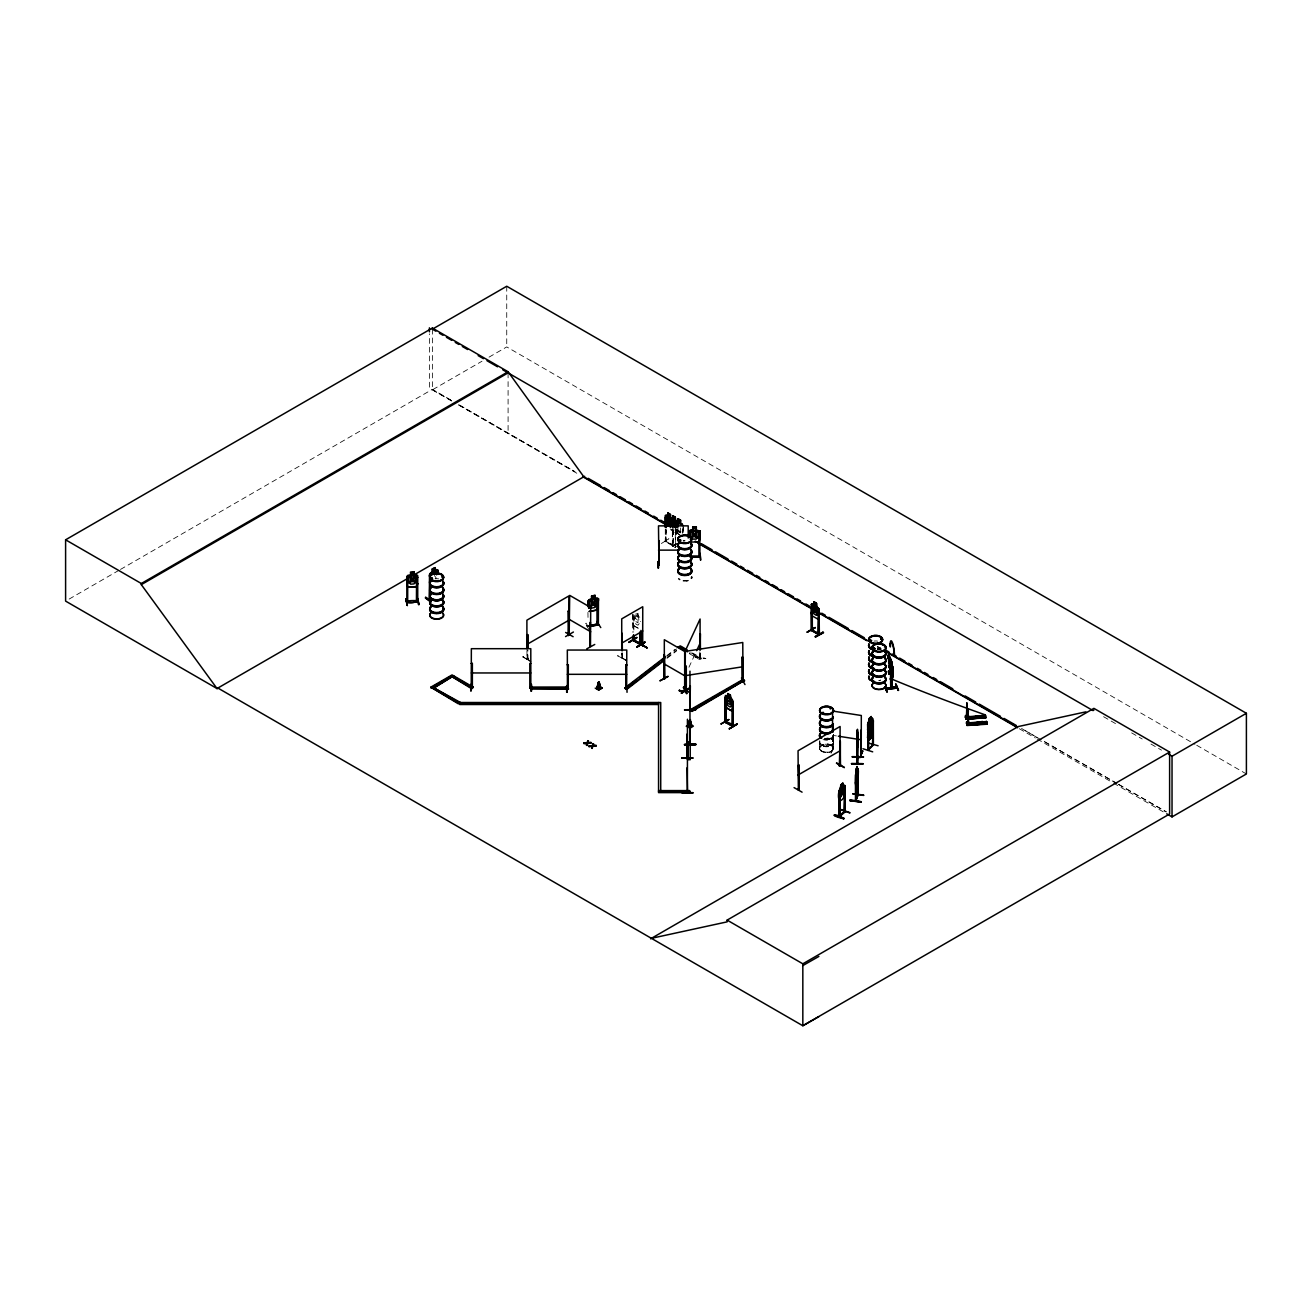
<?xml version="1.0" encoding="UTF-8"?>
<svg xmlns="http://www.w3.org/2000/svg" width="1312" height="1312" viewBox="0 0 1312 1312"><rect width="100%" height="100%" fill="white"/><g stroke="black" fill="none" stroke-linecap="round" stroke-linejoin="round"><path stroke-width="0.75" stroke-dasharray="5 3.75" d="M833.481 738.902L833.53 735.95L833.284 736.983M833.514 742.707L833.481 748.414A6.954 4.018 0 0 1 823.067 751.907L819.705 749.431M699.739 658.526L700.083 653.261M699.804 658.526L700.526 657.164L700.034 658.05M700.493 658.116L700.46 651.359M625.775 660.264L617.673 655.787L625.742 660.149M819.59 741.821L819.606 741.674A6.954 4.018 0 0 0 825.937 745.675A6.954 4.018 0 0 0 833.399 742.379A6.954 4.018 0 0 0 828.348 737.803M819.442 742.182L819.82 740.804M819.688 747.217L819.688 749.398M833.415 736.704L833.415 734.392A7.052 4.067 0 0 1 824.723 739.312M833.284 743.674L833.661 742.297M831.054 753.285L833.907 746.561L830.758 753.236M673.04 527.982L672.236 530.392M677.845 530.704C678.55 538.937 662.068 522.225 676.943 533.279L677.927 530.77L680.37 532.213L681.666 530.573M589.039 629.858L585.562 623.708L587.35 626.759M833.071 735.622L832.464 750.349L833.071 749.234M661.363 543.529L668.808 538.855M688.964 667.234L695.803 652.507M673.318 529.605L673.138 546.005L665.2 541.479M666.004 529.802C666.512 534.902 665.348 543.25 666.348 540.839M666.365 541.823L665.479 540.429M673.056 529.769L673.023 546.005L672.252 544.611L673.318 544.808L666.086 541.348L673.4 545.841L665.479 541.315M527.949 658.099L527.244 658.509M527.982 658.05L527.949 658.985L527.883 650.26M819.705 747.184C829.938 736.13 842.009 755.663 823.034 751.924A6.954 4.018 0 0 1 823.067 744.954A6.954 4.018 0 0 1 833.497 748.43M700.247 658.64L700.198 651.933M622.396 657.919L622.347 653.064M527.982 658.936L526.948 659.132M666.873 655.574L674.909 649.391M666.873 656.328L676.516 648.899M667.004 657.558L676.648 650.129M667.004 658.329L676.648 650.9M832.53 750.07L832.972 733.884M820.443 746.184L821.607 745.56M622.085 657.689L621.724 653.114M665.332 541.594L665.561 529.228M672.482 545.874L677.205 543.135M672.482 546.382L675.68 544.447L672.597 546.382M672.892 546.546L677.599 543.791M674.499 547.53L679.206 544.775M527.965 658.263L526.817 659.247M526.899 650.522L527.162 659.411L527.604 650.112M633.614 616.443L632.892 616.033L633.614 632.63M69.142 599.076L118.72 570.441M120.491 569.424L432.37 389.352L451.738 400.537M432.37 329.181L432.37 389.861L481.963 361.243M489.032 357.143L506.744 346.926L1194.953 744.265M675.385 529.244L676.172 532.688M634.254 615.115L634.254 620.691L635.549 623.823L637.96 625.217L639.256 623.577L638.14 613.18M633.68 625.726L639.78 629.055L633.647 625.742L632.958 622.249L633.762 625.676M689.259 653.589L699.772 659.657L701.313 658.772L689.259 652.835M527.227 659.362L527.178 650.67M688.111 580.757L682.765 581.068A6.937 4.002 0 0 0 688.078 580.724M585.546 623.774L586.136 623.151L588.678 627.792M672.662 545.382L672.613 529.195M665.955 541.938L666.266 529.638M435.305 578.526L436.24 578.018L434.305 575.46M694.917 657.017L705.725 658.673M832.595 735.327L836.416 735.917M832.497 750.316L832.497 733.818M668.858 538.822L661.428 543.184M530.868 661.15L522.947 656.607L530.491 661.838M451.476 400.685L429.401 387.991L429.401 333.838M458.544 404.752L574.984 471.713L458.79 404.604M1041.121 739.771L1021.72 728.603L1041.072 739.788M1116.988 783.395L1042.892 740.772L1116.791 783.51M1118.742 784.396L1166.384 811.8M625.742 659.821L617.87 655.721M1196.741 745.282L1246.4 773.965M1103.572 716.696L1115.856 723.781M1131.649 732.9L1142.194 738.984M1150.968 744.052L1161.497 750.136M676.68 529.408L683.749 533.492M1118.546 784.51L1166.089 811.964M675.811 529.9L681.125 532.967M877.531 646.373L881.074 648.407M432.37 389.861L451.738 401.046M458.79 405.113L579.1 474.567M674.958 529.917L680.288 533M877.334 646.767L880.893 648.817M1019.358 728.75L1035.332 737.984M1037.12 739L1111.674 782.05M1113.445 783.084L1164.925 812.8M676.238 532.623L679.222 534.328M676.074 532.738L682.158 536.231M635.976 613.622L637.534 614.508L637.534 613.524M635.549 614.869L639.78 617.198M632.86 617.116L640.633 621.576M692.556 652.966L701.313 658.017M690.801 652.704L701.313 658.772M820.443 750.415L821.558 751.268M672.334 545.579L672.334 529.359M833.284 740.804L833.661 742.182M819.442 742.297L819.82 743.674M833.497 735.114L833.497 735.015A6.954 4.018 0 0 1 824.756 738.869M833.497 741.821L833.514 741.788A7.052 4.067 0 0 1 825.937 746.118A7.052 4.067 0 0 1 819.738 741.018M819.574 742.641L819.623 748.414M833.497 736.114L833.514 741.756A7.052 4.067 0 0 0 824.723 738.131M699.821 651.867L699.772 659.657M683.339 527.309L683.339 533.377M683.044 525.751L683.093 533.918M682.634 528.933L682.634 532.967M682.355 529.08L682.355 533.131M680.403 527.932L680.403 533.41M677.927 526.752L677.943 533.82M676.287 529.359L676.287 535.427M676.024 529.523L676.024 535.591M675.582 528.949L675.352 547.383L675.303 527.096M665.282 529.392L665.282 541.626M638.042 613.229L637.96 616.263M633.876 616.296L633.876 632.466M632.958 614.246L633.155 632.056M632.876 614.295L632.892 632.22M622.085 652.9L622.118 658.066L622.003 653.261M587.94 612.425L588.055 620.724M508.088 372.887L508.088 433.567M506.744 286.246L506.744 346.926M435.076 578.838A6.937 4.002 0 0 1 438.667 578.904M683.142 541.085A7.052 4.067 0 0 1 684.962 540.987M683.158 540.757A6.954 4.018 0 0 1 684.962 540.642M688.062 580.314A6.904 3.985 0 0 1 682.798 580.626M877.351 649.489A7.052 4.067 0 0 1 881.008 649.538M877.384 649.161A6.937 4.002 0 0 1 880.975 649.21M880.418 647.882A6.937 4.002 0 0 1 877.252 648.866M874.038 641.076A6.937 4.002 0 0 1 877.63 641.125M880.418 648.997A6.937 4.002 0 0 1 878.958 649.62M880.5 648.653A7.052 4.067 0 0 1 879.007 649.276M880.5 648.308A7.052 4.067 0 0 1 877.285 649.325M877.63 647.816A6.954 4.018 0 0 1 880.696 648.915M877.662 648.505A7.052 4.067 0 0 1 880.778 649.604M877.662 648.161A7.052 4.067 0 0 1 880.778 649.26M877.63 648.948A6.954 4.018 0 0 1 879.302 649.374M880.401 680.026A6.921 4.002 0 0 1 878.942 680.633M880.434 680.174A6.97 4.018 0 0 1 878.958 680.797M824.756 738.935A6.937 4.002 0 0 1 833.464 742.461A6.937 4.002 0 0 1 825.937 746.79A6.937 4.002 0 0 1 819.852 741.772M824.723 738.476A7.052 4.067 0 0 1 833.579 742.067A7.052 4.067 0 0 1 825.937 746.462A7.052 4.067 0 0 1 819.738 741.362M833.251 735.064A6.937 4.002 0 0 1 830.775 739.279A6.937 4.002 0 0 1 823.083 739.574M833.366 734.671A7.052 4.067 0 0 1 824.723 739.656M522.93 656.968L530.917 661.592L522.914 657.033M695.048 656.804L705.84 658.444L695.048 656.804M637.96 617.247L635.549 615.853L635.549 621.429L637.96 622.823L637.96 617.247M823.067 751.678A6.97 4.018 0 0 0 833.514 748.201A6.97 4.018 0 0 0 823.067 744.708A6.97 4.018 0 0 0 823.067 751.678"/><path stroke-width="1.5" d="M857.277 741.1L857.261 743.658L857.458 737.344M967.157 710.317L967.092 717.828L967.37 709.759M968.223 724.044L968.01 708.939M856.982 743.068L857.474 734.49L857.261 736.59M857.605 742.805C857.326 726.635 857.162 762.124 857.097 745.429M856.933 749.316L856.933 743.002M966.19 716.04L966.468 716.368M966.485 716.286L966.829 705.971M967.961 713.236C969.437 730.85 965.911 716.729 966.993 725.142L987.001 723.798L966.96 725.274M967.469 722.518L967.305 722.535M851.685 763.764C886.387 763.961 828.151 763.043 862.82 764.06M857.261 741.214L857.162 743.297L857.08 741.985M862.853 763.682L851.701 763.699M966.665 707.037L966.846 702.724M967.944 709.218L967.797 712.203M968.518 715.516L968.371 724.027L967.879 722.108M857.08 744.347L857.458 734.654M857.261 742.822L857.589 732.604L857.392 738.23M977.768 723.076L979.293 722.732M598.6 685.241C597.567 675.401 604.094 692.933 597.108 688.636L598.551 682.076L597.911 685.389M689.751 723.371L690.342 719.632L690.489 723.437M857.179 739.902L857.425 740.28M857.179 735.36L857.097 763.584L857.49 730.784L857.097 737.492M857.097 737.475L857.162 735.704M888.716 672.433C889.733 677.894 887.437 666.037 889.372 674.106M891.045 672.121L891.947 688.292L891.258 671.35L891.028 688.554L890.996 673.318M891.356 672.072L891.816 673.187M857.343 747.922L857.425 745.856M857.966 768.947L855.473 774.982L855.473 801.074L858.032 793.94M857.687 795.466L858.392 770.669M857.08 736.409L857.31 730.259M966.37 716.172L965.583 715.548L965.583 717.32L985.509 715.991L965.435 717.156M891.553 673.056L891.242 673.105M856.933 742.74L857.343 738.968L857.08 743.822L856.998 742.116M966.436 716.385L965.763 717.303M857.851 776.884L855.637 785.248L857.999 776.835M967.19 710.12L967.37 708.71M684.995 690.194C684.159 692.113 685.635 687.898 686.324 690.538L686.307 665.971L685.34 666.135L685.586 690.67L686.52 689.817M685.487 690.637L684.979 689.686M684.667 691.129L684.684 652.179L700.083 619.018L700.083 649.358M856.867 750.972L857.458 746.495M857.31 749.742L857.031 753.022L856.982 737.459M852.308 757.008L863.476 756.958L852.341 756.614M860.951 802.14C827.659 797.778 883.665 804.978 850.225 799.877M850.209 800.336L861.049 801.878M857.212 732.522L857.474 729.242L857.49 763.6L858.114 756.302L857.622 756.991M858.064 732.965L857.622 757.877M690.227 691.637L679.321 690.735M679.304 690.817L679.452 689.964M690.21 692.08L679.436 690.456M597.895 689.013L598.469 682.338L597.108 688.636M690.014 720.19L691.85 725.995L690.046 727.242L689.046 727.143L689.85 720.173M839.959 815.605L839.057 815.966L844.797 811.128M867.576 729.767L868.118 726.225M893.046 675.992L892.586 667.021L893.013 667.841M892.734 667.824L887.83 655.246L888.995 662.429L891.258 666.414L890.586 660.494L888.995 656.656L888.716 657.46C894.882 658.936 892.373 692.818 893.21 667.66L892.586 667.939M892.472 675.319L893.292 676.615M844.206 796.909L844.698 793.334L844.206 796.909C836.039 809.947 836.859 783.346 844.731 785.462M855.768 773.211L855.473 783.002M689.046 727.143L687.898 726.208L689.702 720.206M862.919 748.742L872.693 751.842M565.554 636.599L573.41 632.023M667.857 676.336L660.002 680.912M855.801 779.492L856.228 780.853C857.95 778.114 857.802 754.941 855.801 773.916L855.85 801.14L857.015 770.964L856.228 778.459M843.649 818.901C836.728 812.669 826.232 814.588 843.665 818.803M843.96 818.59L834.383 815.228L843.96 818.098M688.259 726.75L689.62 720.468L688.078 725.618M689.964 709.94L742.986 679.468L744.511 680.354L691.965 711.465L690.424 710.579L707.939 700.46M689.964 671.154L689.964 744.56L690.342 719.632M687.012 758.303C668.874 757.795 704.183 757.778 689.226 758.205M687.439 719.255L687.422 791.956M821.935 712.662L822.099 713.416M822.87 712.449C825.707 714.236 819.705 712.777 823.411 712.432M822.001 713.17L823.805 713.285M830.644 708.07L830.119 708.66M830.922 708.529L830.332 708.792M892.783 675.91L888.601 665.545L892.75 676.648M431.353 573.672L432.238 573.065M430.549 578.379L431.796 578.51M432.534 578.723L431.386 577.723L432.107 578.133M442.603 576.624L441.718 577.001L442.931 576.936M678.632 540.298L679.55 539.642M679.386 539.675L678.648 540.462L680.78 540.331M690.309 539.002L690.112 539.019M874.284 648.8L872.972 648.997M868.987 643.815A6.954 4.018 0 0 0 873.661 648.817L874.678 648.423M874.842 649.03L874.71 648.276M881.205 638.649L881.533 638.682M880.877 639.272L881.615 638.813L880.762 638.96M884.518 647.095L884.468 646.898M596.747 688.078L598.436 682.158M687.898 726.208L689.571 720.37M794.072 787.61L802.075 792.169M856.998 763.453L857.49 762.715M425.662 597.337L431.222 601.322M425.646 597.731L431.222 601.831L425.728 597.272M690.407 709.792L691.965 710.694L744.511 680.354M687.472 792.596L687.045 767.766M815.129 609.096L817.409 607.8L815.769 610.293L817.343 614.803L815.244 610.638C814.391 614.721 811.078 611.49 814.686 609.654L813.079 605.308L815.195 609.276M731.981 711.055L725.979 707.48L725.11 704.118L725.897 707.562L731.981 711.055L732.867 708.595M812.03 615.804L811.324 612.327L812.03 615.804L818.196 619.264L819 616.738M818.196 619.264L819 616.853M867.576 737.77L868.183 722.486M867.527 737.639L868.134 738.246L872.677 732.227M872.119 733.9L872.841 732.227M589.186 611.474L597.386 609.998L598.534 598.715L595.107 598.387M417.61 583.578L416.396 586.562L408.048 587.186M417.741 583.66L416.494 586.726L407.966 587.284L406.851 584.398L406.966 576.427L407.999 575.246L416.445 574.607L417.741 575.64L417.724 601.667M686.504 690.489L685.438 690.358M742.986 681.715L742.772 642.486L685.34 651.375L685.094 691.309L684.979 666.398M586.972 745.446L587.776 742.969L591.138 742.543L587.776 743.478L586.972 745.446L586.989 743.035L586.333 745.085M592.089 748.398L592.893 745.921L596.238 745.495L592.893 746.43L593.008 743.625L592.204 746.069L588.809 746.512L592.204 745.56L592.089 748.398L592.106 745.987M587.104 742.608C579.33 742.887 588.268 745.134 587.891 740.673L587.891 743.051L588.53 741.034M587.104 743.117L587.891 740.673M856.359 769.062L857.162 766.831L857.015 769.98M856.359 770.062L856.867 768.832M850.094 800.714L850.242 799.861M852.931 793.727L863.673 795.072M855.736 800.451L858.294 794.564M592.991 746.003L593.647 743.986M700.018 539.035L698.755 542.069L690.161 542.004M965.386 716.926L985.41 715.45L985.542 716.27L965.534 717.598M965.829 719.058L985.853 717.664M966.518 723.142L966.567 721.944L968.633 721.977L969.027 724.995L968.994 723.781L966.846 724.191L966.895 721.748M966.878 724.798L986.919 723.388L987.034 724.208L967.01 725.503L966.6 722.961L986.542 721.666L986.673 722.486L986.542 721.452L984.525 721.797M985.394 715.581L983.393 715.581M434.895 574.148L436.125 571.196L432.468 572.983M699.821 649.916L700.083 633.762L700.46 649.407M700.198 649.981L700.46 633.827M683.257 687.439L686.75 693.622L683.798 686.914M832.972 726.094L832.972 731.932M860.82 730.177L861.23 754.777L861.312 715.499L832.595 711.055L832.497 731.866M862.738 751.022L859.885 757.746L862.755 751.022M628.956 642.355L636.796 637.78M729.029 719.599L720.829 724.044L728.652 719.468M891.635 678.747C892.75 677.386 891.586 683.978 891.586 678.993A110.323 5.953 20.5 0 0 985.361 714.909M892.537 679.058C893.357 675.5 887.502 679.354 891.373 679.796M696.656 650.654L700.083 643.29M887.027 691.965L884.632 687.34M405.851 599.076L407.278 605.455M405.851 598.731L407.36 605.57L405.916 598.682M632.892 639.452L633.958 639.731M641.027 643.7L633.696 640.141L640.928 643.602L640.19 643.224L640.748 644.782L640.65 632.597M633.138 640.092L641.01 644.635L640.928 630.416M725.848 698.263L725.126 697.853L726.11 698.115L725.815 722.6L725.372 721.026M725.372 721.912L733.244 726.454L732.457 701.723L732.178 726.241C736.426 724.044 715.138 718.041 732.768 725.651M471.106 684.52L470.713 690.965M471.205 690.899L471.123 684.142M566.669 692.342L566.604 685.897L567.178 691.9M567.145 692.31L567.145 685.454L567.243 692.392M812.079 629.94L811.177 629.481L812.341 630.678L812.259 612.425M812.095 603.897L818.918 608.817L819.082 634.877L811.177 630.367L811.242 604.373L813.998 604.898M812.358 629.76L811.472 629.284M818.278 634.516L818.557 609.982L818.212 634.467L818.327 633.614M867.74 750.185L873.054 744.675M872.414 745.249L873.415 744.822L867.675 749.431L868.642 749.824L868.56 725.585L867.74 725.979L868.56 725.585M568.67 634.614L569.031 633.991M797.975 788.955C800.664 787.758 796.105 790.086 799.041 789.562L799.041 765.257L798.057 765.519L799.041 765.257M436.601 574.836L435.19 567.588L432.304 568.883L432.304 571.884L429.5 574.295L429.336 600.404L430.008 599.781M839.122 790.726L839.057 816.851L844.584 811.21M839.959 816.49L839.073 816.704M844.748 811.997L844.698 785.33L844.321 811.849M412.23 578.723L415.314 575.755L413.018 579.363L415.428 582.725L412.296 580.052L409.147 583.184L411.525 579.445L409.246 576.214L412.394 578.608M858.294 795.449L857.999 768.832L857.753 795.515M417.544 601.404C416.839 603.208 402.538 601.716 407.884 601.765M416.56 577.264L417.61 577.395L416.56 577.264L416.445 601.536L417.724 600.781M673.909 524.702C672.777 528.736 669.989 525.604 673.351 523.734L671.711 519.388L673.86 523.34L676.205 520.651L677.96 521.668M597.468 600.732L598.42 600.552L597.354 600.535L597.419 624.709M874.382 648.686L873.398 648.292M881.123 638.96L881.566 639.452M742.772 680.895L742.018 681.01C742.166 683.503 740.87 679.632 742.871 680.616M741.69 681.682L742.871 681.502M855.965 801.009L857.753 794.875M429.024 599.289L430.254 599.322M429.926 599.814L429.024 600.174L429.762 598.928M588.268 600.781L589.318 599.584M431.025 573.639L432.468 571.983L432.37 568.949M472.484 687.045L471.467 687.111M567.325 687.012L529.917 687.078M530.901 687.964L529.72 687.964L530.819 687.931L530.802 648.686L471.352 648.686L471.238 687.931L472.484 687.914L471.303 687.652M568.408 688.439L567.44 688.439M568.44 689.292L567.243 689.325L567.44 688.111L568.44 689.062M626.857 688.439L625.693 688.439M663.79 660.805L626.857 689.325L625.66 689.079L626.89 689.062M700.001 557.108C698.279 558.207 698.263 554.91 700.001 556.009M868.052 726.241L872.136 721.846L872.775 724.29M870.922 735.064L870.971 738.098L869.216 739.952L871.086 738.131L871.906 733.178L871.037 720.583L868.872 723.043L870.004 725.306L868.823 730.062L870.348 725.569L871.873 726.864L870.725 724.519L871.742 719.993L870.381 724.208L869.446 722.469L868.511 731.194L869.38 739.82M869.331 718.304L871.201 716.483L871.906 725.241L871.02 734.113L869.38 735.835L868.511 723.24L869.43 718.336L868.314 722.584M868.216 722.551L872.398 718.205L871.135 719.632M872.447 745.298L873.333 720.567L873.382 744.937L868.019 750.431L868.216 725.47M873.333 720.567L872.513 720.977M868.216 734.408L872.267 730.144C875.563 719.566 868.692 741.378 867.626 732.129M868.38 743.051L878.105 745.774M868.183 750.333L867.576 724.191M590.039 646.554L590.351 622.052L590.039 646.472M664.741 678.911L664.315 654.475L664.282 678.714M978.047 717.139L976.735 716.959M977.768 722.879L978.654 722.6M839.975 816.408L839.975 789.791L840.861 784.871L842.78 783.084L843.682 791.89L840.926 796.86L839.975 795.367M839.647 792.022L839.45 816.966L845.223 811.488M844.239 811.98L844.83 787.151L845.207 811.636L839.5 816.015M845.158 787.266L844.305 787.643M840.615 809.389L849.815 812.604M689.046 531.098L692.818 530.064L692.818 527.08L696.229 527.145M406.736 601.388L407.72 601.306M407.606 601.24L407.802 602.159M568.276 634.385L568.162 635.385M569.178 635.156L569.687 595.369L590.712 607.505L590.482 646.308M798.992 788.725L798.319 789.119M839.434 764.978L840.467 764.781L839.385 764.945M839.385 765.929L840.451 764.732M893.259 676.549L888.601 665.545M626.824 689.276L625.086 687.767L665.266 656.82M625.086 688.521L636.336 679.862M639.551 677.386L658.837 662.527M662.052 660.051L665.266 657.574M663.79 660.034L626.824 688.521L625.086 687.767M861.18 754.761L860.82 753.514M672.794 518.88L671.482 519.142L671.646 524.784L670.366 526.424L667.939 525.03L666.66 521.897L666.66 516.321L667.939 515.878L665.25 515.518L665.282 527.358M675.385 527.342L675.385 521.241L682.174 524.324L680.42 523.308M811.324 604.455L812.194 603.848M892.111 670.53L888.995 663.921L889.11 655.032L892.226 663.495L892.226 670.514L891.258 669.399M431.156 577.821L431.271 578.723M680.354 540.249L679.042 540.232M869.61 640.65L871.611 640.797L870.364 640.748M874.776 648.915L873.038 648.882M471.238 687.701L472.369 687.931L472.369 663.429L471.352 663.429L472.369 663.429M529.687 687.291L530.934 686.816M529.835 687.685L529.753 686.766M530.819 687.98L530.77 686.799M530.999 688.275L568.44 688.652M625.66 688.669L626.89 688.177M625.66 689.079L626.742 689.046M626.742 688.423L625.89 688.439M690.046 727.242L690.194 720.337L691.67 726.586M872.906 745.347L872.3 718.172M839.5 816.9L839.45 792.628M622.347 649.161L622.085 633.417L622.003 649.374M621.724 649.21L621.724 618.87L642.749 606.734L642.683 646.16L642.7 644.864M639.174 643.356L647.078 647.898M672.695 518.732L672.695 515.747L675.319 517.223L676.664 527.686M677.845 522.783C673.433 516.616 666.43 514.976 670.088 526.407M666.004 527.768L666.266 517.502M527.604 634.516L527.604 648.161M568.244 611.064L569.211 610.818L568.506 635.5L568.244 611.064L569.211 610.818M573.131 636.714L565.636 632.45M629.022 642.47L636.861 637.386L629.022 641.978M633.138 639.206L633.958 640.617L633.876 636.517M639.977 644.405L639.944 632.204M644.815 641.929L636.96 646.996L644.848 641.994M637.025 646.964L644.848 642.322L637.074 646.996M733.162 702.133L732.178 701.871M725.569 721.092L725.126 722.223L732.982 726.602L732.867 700.51L730.292 698.033L730.194 695.098M726.192 721.534L725.044 721.206L725.815 721.715M737.049 723.748L729.193 728.816L737.131 724.24M737.082 724.142L729.308 728.816M839.303 765.978L840.106 741.247L840.369 765.765L840.369 741.395M844.288 767.307L836.794 763.026M798.336 765.667L799.041 789.529M569.818 634.778L569.769 633.516M586.743 648.882L594.762 644.454M681.518 693.31L689.177 688.193L681.322 692.752M681.338 693.162L689.21 688.636M217.989 688.095L217.136 688.603L65.6 601.109L65.6 539.806L432.37 328.049L508.088 371.755L583.807 476.781L665.2 523.767M432.37 328.049L432.37 329.181L506.744 286.246L1246.4 713.285L1246.4 773.965L1172.026 816.9L1166.712 813.817M65.6 539.806L141.319 583.512L508.088 371.755M818.885 1016.603L802.829 1025.754L217.89 688.046L217.021 688.538L141.319 584.644L508.088 372.887M217.021 688.538L407.032 578.838M584.66 476.289L414.116 574.853L414.1 571.802L410.476 572.065L410.607 575.214L408.786 576.345L408.786 581.921L410.607 584.184L413.985 583.922L415.806 581.396L415.806 575.82L413.985 574.968L413.985 571.901M667.939 512.894L667.939 526.194L667.939 512.894L670.53 514.386L670.399 518.601L667.939 517.076M666.184 514.862L673.072 520.11M672.17 518.519L670.448 517.42L671.646 519.208M665.266 523.504L666.053 526.948M673.056 527.752L673.122 519.913M675.385 521.241L672.794 519.88L672.794 525.456L675.237 526.834M677.96 518.88L680.551 520.175L680.551 523.16M682.142 524.177L683.142 525.702M432.353 687.045L459.954 702.215L458.413 703.855L430.828 687.176L452.066 674.909L473.304 687.176L471.779 688.816L452.066 676.68L471.779 688.062L473.304 687.176M430.828 687.931L452.066 675.68L466.744 684.142M433.895 687.931L453.591 675.795L433.895 687.931L459.954 702.986M526.899 644.454L568.949 620.182M430.828 687.176L458.413 703.101L459.954 702.215M621.724 643.142L642.749 631.006M598.862 685.946L602.224 687.98L598.6 690.063L595.222 688.128M685.766 651.572L678.747 646.767L680.288 645.881L687.291 649.932M678.747 647.521L680.288 646.636L685.536 649.67M813.916 604.75L813.916 601.749L816.49 603.241L816.408 606.292L819.082 608.784L819.36 634.713L811.472 630.17M811.554 605.947L811.997 630.793M813.916 601.749L812.62 610.769L813.916 613.901L816.326 615.295L817.622 613.655L816.49 603.241M815.277 627.464L806.962 632.269L815.162 627.841M819.278 633.794L812.079 630.203L818.836 633.942M815.277 636.566L823.214 632.089L815.326 636.648M823.214 632.433L815.342 637.042L823.592 632.712M711.448 698.443L723.716 691.358M727.209 689.341L741.231 681.24M731.932 699.066L726.028 695.458L725.11 696.114L725.126 722.223L725.405 697.705M727.783 696.688L727.783 693.49L730.374 694.983L731.489 699.821L731.489 705.397L730.194 707.037L727.783 705.643L726.487 702.51L726.487 696.934L727.783 696.475M686.389 726.258L689.751 724.076M690.014 724.076L693.376 726.11L690.014 728.193L686.389 726.176M798.057 775.031L840.106 750.759M650.555 938.834L1018.194 726.569L1085.926 711.842M651.408 938.326L727.127 921.86L727.127 920.106L1093.896 708.349L1169.615 752.055L1169.615 813.998L802.829 1025.754L802.829 963.812L1169.615 752.055M1093.896 710.104L1093.044 710.612L502.808 369.836M1168.516 754.187L1172.026 756.22L1246.4 713.285M802.829 965.583L818.885 956.432M976.899 716.303L977.489 717.156M692.818 530.13L690.998 531.13L690.998 536.706L692.818 539.084L696.229 539.084L698.066 536.706L698.066 531.13L696.229 530.13L696.36 526.965L692.703 527.047L692.703 530.032M432.468 568.998L435.158 567.784M435.092 570.72L438.142 570.392L438.142 574.394L437.962 570.408M429.5 600.338L429.926 575.542M430.156 575.722L429.122 575.902M568.883 634.926L568.949 595.91L526.899 620.182L526.899 648.571M839.942 765.519L840.106 726.487L798.057 750.759L798.336 789.939M432.14 578.412L431.041 578.592M678.648 540.462L680.436 540.774L680.092 539.642M870.266 639.977L870.233 640.961M871.266 640.945L870.053 641.01M873.595 648.079L873.185 649.014M742.772 681.781L742.772 657.246L741.788 657.394L742.034 681.928M658.985 540.61L659.05 564.882M870.069 640.076L871.529 640.322M688.734 725.159L689.702 724.962M407.671 602.454L407.72 577.92L406.736 577.985L407.72 577.92M798.844 789.332L798.762 765.109M676.664 522.11L677.96 521.864M591.597 595.992L595.058 595.336L594.992 598.502L596.73 599.174L596.73 604.75L594.992 607.456L591.745 608.079L590.006 606.013L590.006 600.453L591.745 599.125L591.597 595.992L591.63 599.043L588.12 600.699L588.153 606.767M591.63 596.058L595.107 595.402M589.268 599.518L597.304 598.059L598.469 598.846L598.354 624.922L589.121 626.595M588.055 606.57L587.94 602.306L588.891 602.126L589.006 608.407M589.006 602.339L587.94 602.306M589.268 611.359L597.386 609.998M589.006 625.758L597.239 624.184M597.6 624.135L598.534 624.807L589.006 626.382M589.121 625.972L598.272 623.676L598.272 624.561M600.781 627.595L596.878 621.56M732.506 725.995L732.457 707.791M658.936 565.177L658.493 525.866L688.21 525.866L688.21 538.002M742.871 657.46L741.788 657.394M685.422 689.44L686.307 689.358M741.903 681.879L742.723 681.502M744.986 684.569L741.444 677.992M685.34 675.647L742.772 666.775M888.683 655.262L891.373 660.625M888.978 658.23L893.21 668.497L889.159 657.017L891.127 661.74L890.307 662.33L891.127 666.906L889.192 662.117L889.175 658.05M891.258 660.559L892.226 663.495M888.683 662.216L888.798 655.246M888.601 666.365L888.978 665.496M888.421 672.597L888.732 671.17M888.421 671.219L889.372 672.712M891.668 672.597L890.504 672.712L890.75 688.456M898.064 690.44L895.981 684.192M885.551 688.21L896.539 687.062M885.649 688.406L896.522 686.881M896.834 687.34L886.01 689.276L896.818 687.242L885.666 688.046M895.538 684.192L898.572 690.456L895.981 684.142M587.891 742.559L591.138 742.543M583.692 743.051L591.138 743.051M583.692 743.56L586.989 743.527M592.991 745.511L596.238 745.495M588.809 746.003L596.238 746.003M588.809 746.512L592.106 746.495M625.726 688.144L625.775 689.292M699.772 556.288L690.096 556.255M699.001 556.862L700.001 556.895M836.416 763.158L844.354 767.684M568.211 689.358L568.326 664.79L567.325 664.79L568.326 664.79M626.66 689.358L626.775 650.047L567.325 650.047L567.44 689.325M417.593 598.321L419.02 604.701L417.577 598.272M968.223 713.056L968.371 710.579M967.977 722.272L968.026 714.515M965.435 715.729L967.485 715.762L967.895 718.779L967.862 717.566L965.714 717.959M976.161 716.057L978.194 715.712L978.621 717.844M979.998 715.811L982.032 715.466L982.458 717.598M965.747 718.632L985.853 717.369L965.894 719.32M965.812 718.91L985.902 717.976M977.292 722.289L979.326 721.944L979.752 724.076M981.13 721.813C982.737 727.274 979.211 720.009 983.164 721.682L983.59 723.814M966.993 725.142L966.567 723.01L984.672 722.617M679.468 539.658L680.649 540.019M431.878 579.002L430.894 578.69M873.677 648.095L875.006 648.718M633.286 640.174L633.155 636.107M633.548 640.732L633.614 634.647M640.207 644.176L640.207 632.04M725.815 722.6L726.11 698.115M658.132 561.716L658.444 567.702M567.325 687.767L529.802 687.931L529.802 663.429L530.802 663.429M625.775 664.79L626.775 665.02L625.775 664.79L625.775 689.358M626.857 685.963L627.038 692.31M472.484 686.816L471.303 686.766L471.385 687.947M690.342 685.897L689.964 710.743M568.293 689.046L530.999 689.03L530.999 687.012M530.966 691.03L530.966 684.126M684.569 709.759L695.721 709.579L684.585 710.12M684.585 709.972L695.721 709.907M687.045 734.015L686.947 758.861M695.721 744.084C675.188 743.15 687.226 747.25 695.721 744.035M684.585 744.921L695.737 744.904M684.585 744.576L695.737 744.511M681.666 758.09L692.818 758.024M681.666 792.186L692.818 793.022L681.666 792.284M692.818 792.628L681.666 792.612L692.818 792.989M696.229 530.064L700.018 531.081M690.096 557.108L699.886 557.108L699.886 531.048L690.21 529.966M699.886 532.606L698.886 532.606L698.919 557.141M688.98 532.836L689.981 532.836M698.886 532.836L699.886 532.836M658.493 550.138L678.304 550.138M700.165 553.713L700.624 560.224L700.083 553.32M690.096 556.485L698.771 556.485M471.352 672.958L530.802 672.958M567.325 674.319L626.775 674.319M598.6 690.063L602.224 687.898M459.758 703.757L658.558 703.757M658.558 704.511L459.758 704.511L459.758 702.51L660.723 702.51L660.723 791.349M688.062 758.943L690.227 758.943M658.558 790.595L689.718 790.595L689.718 792.612L658.558 792.612L658.558 702.51M658.558 791.349L689.718 791.349M658.558 791.841L689.718 791.841M417.429 600.519C410.41 606.374 397.618 599.863 416.445 600.65M890.897 673.384L890.504 672.466M852.308 756.827L863.476 756.975M416.642 600.88L416.494 601.765M406.9 602.52L406.868 576.46M568.506 635.5L568.506 611.228M598.584 682.388L600.519 688.456M856.195 768.881L856.31 771.882M852.816 793.94L863.69 795.433M838.335 736.212L861.312 739.771M417.068 598.272L418.495 604.619M872.857 718.648L872.988 728.554M867.675 732.244L868.167 734.54M840.861 784.871L841.025 787.938M842.78 786.068L842.878 783.116M840.369 809.602L849.864 812.981M811.718 630.219L811.554 614.032M690.719 725.06L691.85 725.995M672.613 515.796L675.319 517.223L675.139 520.306M666.004 517.666L665.282 517.256L665.561 527.211M673.056 521.684L672.334 521.274L672.334 527.342M675.303 523.045L676.024 527.49M640.65 644.733L632.827 640.354L632.892 636.271M646.882 647.57L638.977 643.028L647.095 647.948M432.37 329.181L435.896 331.214M439.422 333.248L442.948 335.282M446.457 337.315L451.738 340.366M455.264 342.399L458.79 344.433M462.316 346.466L467.597 349.517M478.158 355.618L483.439 358.668M486.965 360.702L497.527 366.786M680.551 520.175L677.878 518.732L677.845 526.801M677.96 522.865L680.42 524.39L680.469 520.224M813.817 601.798L816.408 603.307M667.939 522.652L670.366 524.046M818.557 609.982L819.278 610.408L818.278 610.146M588.202 478.322L600.584 485.473M604.127 487.523L609.44 490.59M612.966 492.623L616.509 494.673M620.051 496.707L625.365 499.774M628.907 501.824L632.433 503.874M635.976 505.907L641.289 508.974M644.832 511.024L648.358 513.058M653.671 516.124L657.214 518.174M660.756 520.208L664.282 522.258M701.444 543.709L712.072 549.843M715.598 551.876L727.996 559.027M731.522 561.077L736.836 564.144M740.378 566.177L743.92 568.227M747.463 570.277L752.76 573.328M756.302 575.378L759.845 577.428M765.142 580.478L768.684 582.528M772.227 584.578L777.54 587.645M781.083 589.678L784.609 591.728M788.151 593.762L793.465 596.829M797.007 598.879L800.533 600.912M805.847 603.979L809.389 606.029M821.771 613.18L825.314 615.213M828.856 617.263L848.323 628.497M851.849 630.547L864.247 637.698M885.469 649.948L889.011 651.998M892.554 654.048L896.096 656.082M899.638 658.132L904.936 661.199M908.478 663.232L912.02 665.282M917.318 668.349L920.86 670.383M924.402 672.433L927.945 674.466M933.258 677.533L936.784 679.583M940.327 681.617L952.709 688.784M965.107 695.934L975.718 702.051M979.26 704.101L1000.498 716.352M1004.024 718.402L1016.423 725.552M695.278 541.134L812.062 608.571M817.376 611.638L868.692 641.256M884.616 650.457L1017.325 727.078M582.643 476.617L664.315 523.767M698.033 543.234L809.881 607.817M818.754 612.934L866.691 640.617M884.436 650.867L1017.587 727.734M814.834 627.726L807.388 632.023M742.986 680.239L744.511 681.125M678.747 646.767L687.521 651.818M685.34 651.851L664.315 639.715L664.331 679.14L664.397 654.836M725.93 695.508L727.865 696.639L727.865 693.654M664.315 663.987L685.34 676.123M725.093 698.935L732.867 703.396M569.687 619.641L590.712 631.777M593.647 744.494L593.008 743.625M727.127 920.106L802.829 963.812M438.044 570.474L437.011 569.851L430.451 572.901L429.598 582.249M978.063 716.565L976.636 717.024M429.5 582.298L430.385 584.873M425.285 597.911L430.73 602.044M891.602 687.832L891.996 672.99M681.666 524.997L680.502 523.357M600.699 687.865L598.977 682.125M672.088 518.47L672.941 519.962M683.716 687.308L686.75 693.622M888.011 656.246L888.011 658.05M888.995 660.936L890.586 664.774L890.586 661.986M885.157 686.832L887.125 692.031L885.108 687.209M675.549 527.145L674.434 524.357C677.796 518.814 673.417 522.93 675.27 527.309M839.122 798.696L839.762 800.976M690.145 720.255L691.506 725.438M872.234 721.879L872.841 724.208M985.41 715.237L985.853 717.369M986.542 721.452L986.985 723.798M983.393 715.368L983.82 717.5M984.525 721.584L984.951 723.716M979.998 715.598L980.425 717.73M976.161 715.844L976.604 717.976M977.292 722.076L977.735 724.208M968.633 721.977L968.6 722.863M965.468 716.729L965.862 718.91L965.763 715.532M690.063 720.501L691.014 727.045M599.863 688.915L598.912 682.371L598.895 689.112M598.862 682.06L599.568 686.93M966.518 723.109L986.64 722.076L966.665 723.83M968.305 709.628L968.223 710.596M855.375 782.903L855.768 785.265M967.879 714.532L967.944 712.662M967.19 708.103L966.96 703.216M857.13 744.035L857.179 746.79L857.08 745.183M856.982 745.429L857.048 747.758M857.474 734.49L857.523 736.836M967.239 704.347L967.239 709.3M531.59 691.03L531.458 684.536L531.114 690.965M966.895 708.3L966.96 716.385M658.444 568.211L658.411 561.274L658.165 568.162M1172.026 756.22L1172.026 816.9M889.06 672.761L889.06 674.155M887.978 655.393L887.978 658.181M872.988 734.622L873.005 745.331M869.282 736.803L869.331 739.984M833.071 725.88L833.071 731.719M700.018 531.016L700.018 539.101M689.981 536.887L689.981 532.606L688.98 532.606L688.98 536.887M689.046 531.032L689.046 537.1M678.058 518.83L678.058 521.815M677.763 522.783L677.763 526.768M670.366 514.484L670.383 527.621M668.07 676.516L660.215 680.584M622.085 633.417L622.085 650.949M597.354 600.535L597.354 625.037M588.891 602.126L588.891 608.194M527.883 634.68L527.883 648.308M527.178 635.09L527.178 648.735M429.401 327.82L429.401 331.838M141.319 583.512L141.319 584.644M442.8 588.662A6.937 4.002 0 0 1 436.502 594.566A6.937 4.002 0 0 1 430.779 588.465M442.816 594.533A6.97 4.018 0 0 1 436.502 600.453A6.97 4.018 0 0 1 430.762 594.336M442.767 593.893A6.904 3.985 0 0 1 436.502 599.781A6.904 3.985 0 0 1 430.812 593.696M442.898 588.235A7.052 4.067 0 0 1 436.486 594.238A7.052 4.067 0 0 1 430.68 588.038M442.898 587.891A7.052 4.067 0 0 1 436.486 593.893A7.052 4.067 0 0 1 430.68 587.694M442.8 587.53A6.954 4.018 0 0 1 436.502 593.45A6.954 4.018 0 0 1 430.762 587.333M442.8 581.954A6.954 4.018 0 0 1 436.502 587.874A6.954 4.018 0 0 1 430.762 581.757M442.898 581.544A7.052 4.067 0 0 1 436.486 587.546A7.052 4.067 0 0 1 430.68 581.347M442.898 581.2A7.052 4.067 0 0 1 436.486 587.202A7.052 4.067 0 0 1 430.68 581.003M442.8 580.822A6.954 4.018 0 0 1 436.502 586.759A6.954 4.018 0 0 1 430.762 580.642M442.816 594.041A6.97 4.018 0 0 1 436.502 599.961A6.97 4.018 0 0 1 430.762 593.844M442.8 607.751A6.937 4.002 0 0 1 436.502 613.655A6.937 4.002 0 0 1 430.779 607.554M442.816 613.344A6.97 4.018 0 0 1 436.502 619.28A6.97 4.018 0 0 1 430.762 613.147M442.767 612.983A6.904 3.985 0 0 1 436.502 618.87A6.904 3.985 0 0 1 430.812 612.786M442.898 607.325A7.052 4.067 0 0 1 436.486 613.327A7.052 4.067 0 0 1 430.68 607.128M442.898 606.98A7.052 4.067 0 0 1 436.486 612.983A7.052 4.067 0 0 1 430.68 606.784M442.8 606.62A6.937 4.002 0 0 1 436.502 612.524A6.937 4.002 0 0 1 430.779 606.423M442.8 601.044A6.937 4.002 0 0 1 436.502 606.964A6.937 4.002 0 0 1 430.779 600.847M442.898 600.634A7.052 4.067 0 0 1 436.486 606.636A7.052 4.067 0 0 1 430.68 600.437M442.898 600.289A7.052 4.067 0 0 1 436.486 606.292A7.052 4.067 0 0 1 430.68 600.092M442.8 599.912A6.954 4.018 0 0 1 436.502 605.849A6.954 4.018 0 0 1 430.762 599.732M690.883 550.581A6.954 4.018 0 0 1 684.585 556.501A6.954 4.018 0 0 1 678.845 550.384M690.899 555.944A6.97 4.018 0 0 1 684.569 561.88A6.97 4.018 0 0 1 678.845 555.747M690.85 555.812A6.904 3.985 0 0 1 684.585 561.7A6.904 3.985 0 0 1 678.878 555.616M690.981 550.154A7.052 4.067 0 0 1 684.569 556.157A7.052 4.067 0 0 1 678.763 549.958M690.981 549.81A7.052 4.067 0 0 1 684.569 555.812A7.052 4.067 0 0 1 678.763 549.613M690.883 549.449A6.954 4.018 0 0 1 684.585 555.37A6.954 4.018 0 0 1 678.845 549.252M690.883 543.873A6.954 4.018 0 0 1 684.585 549.794A6.954 4.018 0 0 1 678.845 543.676M690.981 543.463A7.052 4.067 0 0 1 684.569 549.466A7.052 4.067 0 0 1 678.763 543.266M690.981 543.119A7.052 4.067 0 0 1 684.569 549.121A7.052 4.067 0 0 1 678.763 542.922M690.883 542.758A6.937 4.002 0 0 1 684.585 548.662A6.937 4.002 0 0 1 678.862 542.561M690.899 556.239A6.97 4.018 0 0 1 684.569 562.176A6.97 4.018 0 0 1 678.845 556.042M690.883 569.67A6.937 4.002 0 0 1 684.585 575.574A6.937 4.002 0 0 1 678.862 569.474M690.981 569.244A7.052 4.067 0 0 1 684.569 575.246A7.052 4.067 0 0 1 678.763 569.047M690.981 568.9A7.052 4.067 0 0 1 684.569 574.902A7.052 4.067 0 0 1 678.763 568.703M690.883 568.539A6.954 4.018 0 0 1 684.585 574.459A6.954 4.018 0 0 1 678.845 568.342M690.883 562.963A6.954 4.018 0 0 1 684.585 568.883A6.954 4.018 0 0 1 678.845 562.766M690.981 562.553A7.052 4.067 0 0 1 684.569 568.555A7.052 4.067 0 0 1 678.763 562.356M690.981 562.208A7.052 4.067 0 0 1 684.569 568.211A7.052 4.067 0 0 1 678.763 562.012M690.883 561.848A6.937 4.002 0 0 1 684.585 567.752A6.937 4.002 0 0 1 678.862 561.651M690.883 556.796A6.937 4.002 0 0 1 684.585 562.717A6.937 4.002 0 0 1 678.862 556.616M691.703 576.919A6.937 4.002 0 0 1 691.424 577.952M679.731 579.56A6.937 4.002 0 0 1 678.665 578.707M691.719 577.296A6.954 4.018 0 0 1 691.44 578.33M885.108 658.968A6.954 4.018 0 0 1 878.794 664.889A6.954 4.018 0 0 1 873.07 658.772M885.108 664.626A6.97 4.018 0 0 1 878.794 670.563A6.97 4.018 0 0 1 873.054 664.446M885.108 664.331A6.97 4.018 0 0 1 878.794 670.268A6.97 4.018 0 0 1 873.054 664.151M885.19 658.558A7.052 4.067 0 0 1 878.794 664.561A7.052 4.067 0 0 1 872.988 658.362M885.19 658.198A7.052 4.067 0 0 1 878.794 664.216A7.052 4.067 0 0 1 872.988 658.001M885.108 657.837A6.954 4.018 0 0 1 878.794 663.774A6.954 4.018 0 0 1 873.07 657.656M885.108 652.261A6.954 4.018 0 0 1 878.794 658.198A6.954 4.018 0 0 1 873.07 652.08M885.19 651.851A7.052 4.067 0 0 1 878.794 657.853A7.052 4.067 0 0 1 872.988 651.654M885.19 651.506A7.052 4.067 0 0 1 878.794 657.509A7.052 4.067 0 0 1 872.988 651.31M885.108 651.146A6.954 4.018 0 0 1 878.794 657.066A6.954 4.018 0 0 1 873.07 650.949M885.108 664.84A6.97 4.018 0 0 1 878.794 670.776A6.97 4.018 0 0 1 873.054 664.643M885.108 678.058A6.954 4.018 0 0 1 878.794 683.978A6.954 4.018 0 0 1 873.07 677.861M885.108 683.667A6.97 4.018 0 0 1 878.794 689.604A6.97 4.018 0 0 1 873.054 683.47M885.108 683.421A6.97 4.018 0 0 1 878.794 689.358A6.97 4.018 0 0 1 873.054 683.24M885.19 677.648A7.052 4.067 0 0 1 878.794 683.65A7.052 4.067 0 0 1 872.988 677.451M885.19 677.287A7.052 4.067 0 0 1 878.794 683.306A7.052 4.067 0 0 1 872.988 677.09M885.108 676.926A6.954 4.018 0 0 1 878.794 682.863A6.954 4.018 0 0 1 873.07 676.746M885.108 671.35A6.954 4.018 0 0 1 878.794 677.287A6.954 4.018 0 0 1 873.07 671.17M885.19 670.94A7.052 4.067 0 0 1 878.794 676.943A7.052 4.067 0 0 1 872.988 670.744M885.19 670.596A7.052 4.067 0 0 1 878.794 676.598A7.052 4.067 0 0 1 872.988 670.399M885.108 670.235A6.954 4.018 0 0 1 878.794 676.156A6.954 4.018 0 0 1 873.07 670.038M885.075 665.217A6.921 4.002 0 0 1 878.794 671.104A6.921 4.002 0 0 1 873.087 665.02M873.661 656.64A6.954 4.018 0 0 1 868.987 651.638M873.661 661.855A6.937 4.002 0 0 1 869.003 656.869M882.418 644.044A6.954 4.018 0 0 1 882.599 645.078M873.644 656.295A7.052 4.067 0 0 1 868.888 651.244M873.644 655.951A7.052 4.067 0 0 1 868.888 650.9M873.661 655.508A6.954 4.018 0 0 1 868.987 650.522M873.661 649.932A6.954 4.018 0 0 1 868.987 644.946M873.644 649.604A7.052 4.067 0 0 1 868.888 644.536M873.644 649.26A7.052 4.067 0 0 1 868.888 644.192M873.661 675.729A6.954 4.018 0 0 1 868.987 670.727M873.661 680.944A6.937 4.002 0 0 1 869.003 675.959M873.661 681.322A6.954 4.018 0 0 1 868.987 676.32A6.954 4.018 0 0 0 873.661 681.354M873.661 667.906A6.954 4.018 0 0 1 868.987 662.904M873.644 675.385A7.052 4.067 0 0 1 868.888 670.334M873.644 675.04A7.052 4.067 0 0 1 868.888 669.989M873.661 674.598A6.954 4.018 0 0 1 868.987 669.612M873.661 669.022A6.954 4.018 0 0 1 868.987 664.036M873.644 668.694A7.052 4.067 0 0 1 868.888 663.626M873.644 668.349A7.052 4.067 0 0 1 868.888 663.282M873.661 662.855A6.937 4.002 0 0 1 869.003 657.87M833.366 724.372A7.052 4.067 0 0 1 823.854 727.094A7.052 4.067 0 0 1 820.443 721.288M833.251 724.749A6.937 4.002 0 0 1 823.887 727.422A6.937 4.002 0 0 1 820.541 721.715M833.218 729.98A6.904 3.985 0 0 1 823.903 732.637A6.904 3.985 0 0 1 820.558 726.946M833.284 730.144A6.97 4.018 0 0 1 823.887 732.818A6.97 4.018 0 0 1 820.508 727.094M833.284 730.62A6.97 4.018 0 0 1 823.887 733.293A6.97 4.018 0 0 1 820.508 727.57M833.366 717.68A7.052 4.067 0 0 1 823.854 720.386A7.052 4.067 0 0 1 820.443 714.597M833.251 723.634A6.937 4.002 0 0 1 823.887 726.29A6.937 4.002 0 0 1 820.541 720.583M833.251 718.058A6.937 4.002 0 0 1 823.887 720.714A6.937 4.002 0 0 1 820.541 715.007M833.366 724.027A7.052 4.067 0 0 1 823.854 726.75A7.052 4.067 0 0 1 820.443 720.944M833.366 717.336A7.052 4.067 0 0 1 823.854 720.042A7.052 4.067 0 0 1 820.443 714.253M833.268 716.926A6.954 4.018 0 0 1 823.887 719.599A6.954 4.018 0 0 1 820.525 713.892M830.004 733.392A6.904 3.985 0 0 1 821.656 732.768A6.904 3.985 0 0 1 820.558 727.947M820.443 737.754A7.052 4.067 0 0 1 820.443 733.687M820.525 738.115A6.954 4.018 0 0 1 820.525 734.097M821.558 738.246A7.052 4.067 0 0 1 820.443 733.342M821.64 737.82A6.954 4.018 0 0 1 820.525 732.982M857.408 744.757L857.458 746.561L857.408 744.757M856.08 773.67L856.047 780.689L856.769 776.015C857.933 783.362 857.54 760.927 856.785 774.654L856.08 773.67M871.545 733.26L870.922 733.916L870.036 732.227L868.593 736.475L869.692 731.916L868.544 729.554L870.069 730.85L871.578 726.356L870.414 731.128L871.545 733.26M840.352 789.611L841.566 791.907L840.303 796.63L841.96 792.169L842.993 794.088L843.616 793.514L842.37 791.136L843.567 786.593L841.992 790.808L840.352 789.611M596.353 605.996L595.172 606.226L593.319 603.782L590.269 607.144L592.581 603.258L590.416 600.256L593.27 602.454L596.222 599.158L594.024 603.012L596.353 605.996M697.722 537.887L696.557 537.969L694.54 535.083L691.375 537.986L693.753 534.427L691.473 531.016L694.474 533.754L697.59 531.016L695.278 534.46L697.722 537.887M871.02 726.143L869.38 727.865L871.037 726.159M871.02 728.537L869.38 730.259L871.037 728.554M870.725 736.901L869.676 739.017L870.725 736.901M870.742 717.418L869.676 719.517L870.742 717.418M894.833 656.148L893.784 653.606L894.144 654.491A7.823 1.476 82.2 0 0 892.34 643.716A7.823 1.476 82.2 0 0 890.52 645.701L890.323 646.996L889.766 643.88L890.126 644.75A9.364 1.771 82.2 0 1 892.291 642.355A9.364 1.771 82.2 0 1 894.472 655.278L894.833 656.148M842.402 784.035L841.254 786.101L842.402 784.035M842.714 787.216L840.926 788.889L840.926 794.465L842.714 792.792L842.714 787.216M434.682 568.506L432.96 570.277L434.682 568.506M437.732 572.016L436.945 572.376L437.732 572.016M594.402 596.124L592.319 596.517L592.319 597.518L594.402 597.124L594.402 596.124M594.992 599.502L591.745 600.109L591.745 605.685L594.992 605.078L594.992 599.502M896.949 688.013L886.108 689.505L896.965 688.078M413.395 572.524L411.214 572.688L411.214 573.672L413.395 573.524L413.395 572.524M413.985 575.968L410.607 576.214L410.607 581.79L413.985 581.528L413.985 575.968M695.622 527.637L693.425 527.637L693.425 528.638L695.622 528.638L695.622 527.637M696.229 531.13L692.818 531.13L692.818 536.706L696.229 536.706L696.229 531.13M690.227 741.772L688.062 741.772L688.062 759.697L690.227 759.697L690.227 741.772M679.862 647.652L678.124 646.914L679.862 647.652M674.794 517.518L673.22 516.633L674.794 518.519L674.794 517.518M669.924 514.73L668.382 513.828L669.924 515.731L669.924 514.73M679.944 520.52L678.402 519.634L679.944 521.52L679.944 520.52M815.9 603.602L814.342 602.7L815.9 604.586L815.9 603.602M816.326 607.325L813.916 605.931L813.916 611.507L816.326 612.901L816.326 607.325M729.767 695.344L728.209 694.442L729.767 696.328L729.767 695.344M730.194 699.066L727.783 697.672L727.783 703.248L730.194 704.642L730.194 699.066M433.042 580.527A6.954 4.018 0 0 0 443.636 577.231A6.954 4.018 0 0 0 433.386 573.59A6.954 4.018 0 0 0 433.042 580.527A6.921 4.002 0 0 0 443.604 577.247A6.921 4.002 0 0 0 433.403 573.606A6.921 4.002 0 0 0 433.058 580.527M433.075 581.085A6.904 3.985 0 0 0 443.604 577.805A6.904 3.985 0 0 0 433.403 574.18A6.904 3.985 0 0 0 433.075 581.085M436.502 600.765A6.904 3.985 0 0 0 442.767 594.894A6.921 4.002 0 0 1 436.502 600.798A6.921 4.002 0 0 1 430.795 594.697A6.904 3.985 0 0 0 436.502 600.765M681.125 542.496A6.97 4.018 0 0 0 691.736 539.183A6.97 4.018 0 0 0 681.453 535.526A6.97 4.018 0 0 0 681.125 542.496M681.141 543.037A6.937 4.002 0 0 0 691.703 539.724A6.937 4.002 0 0 0 681.469 536.1A6.937 4.002 0 0 0 681.141 543.037M681.125 542.709A6.97 4.018 0 0 0 691.736 539.396A6.97 4.018 0 0 0 681.453 535.755A6.97 4.018 0 0 0 681.125 542.709M875.334 650.883A6.97 4.018 0 0 0 885.944 647.57A6.97 4.018 0 0 0 875.678 643.913A6.97 4.018 0 0 0 875.334 650.883M875.366 651.424A6.921 4.002 0 0 0 885.912 648.128A6.921 4.002 0 0 0 875.694 644.504A6.921 4.002 0 0 0 875.366 651.424M875.334 651.096A6.97 4.018 0 0 0 885.944 647.784A6.97 4.018 0 0 0 875.678 644.143A6.97 4.018 0 0 0 875.334 651.096M872.004 642.798A6.97 4.018 0 0 0 882.615 639.485A6.97 4.018 0 0 0 872.332 635.828A6.97 4.018 0 0 0 872.004 642.798M872.021 643.339A6.921 4.002 0 0 0 882.566 640.043A6.921 4.002 0 0 0 872.365 636.418A6.921 4.002 0 0 0 872.021 643.339M872.004 642.995A6.97 4.018 0 0 0 882.615 639.682A6.97 4.018 0 0 0 872.332 636.025A6.97 4.018 0 0 0 872.004 642.995M868.987 657.263A6.954 4.018 0 0 0 873.661 662.265A6.954 4.018 0 0 1 868.987 657.328M823.067 713.744A6.954 4.018 0 0 0 833.497 710.268A6.954 4.018 0 0 0 823.067 706.791A6.97 4.018 0 0 0 823.067 713.777A6.97 4.018 0 0 0 833.514 710.3A6.97 4.018 0 0 0 823.067 706.807A6.954 4.018 0 0 0 823.067 713.744M823.083 714.302A6.921 4.002 0 0 0 833.481 710.842A6.921 4.002 0 0 0 823.083 707.381A6.921 4.002 0 0 0 823.083 714.302"/></g></svg>
